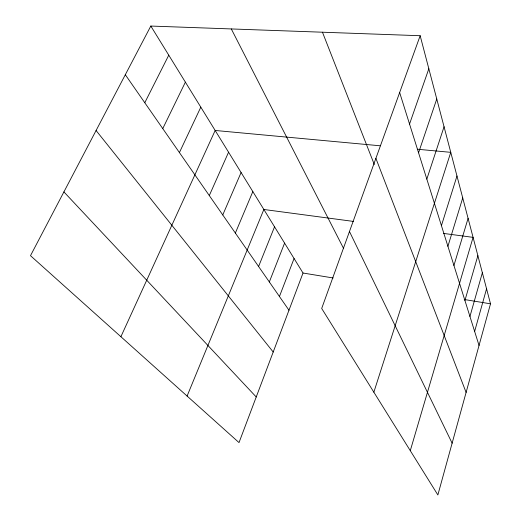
<?xml version="1.0" encoding="UTF-8"?>
<svg xmlns="http://www.w3.org/2000/svg" width="521" height="521" viewBox="0 0 521 521"><rect width="100%" height="100%" fill="white"/><g stroke="black" fill="none" stroke-linecap="round" stroke-linejoin="round"><path stroke-width="0.78" d="M420.167 35.721L490.508 303.815L437.868 494.95L321.691 308.471L420.167 35.721L150.816 26.05L30.492 255.681L239.015 442.589L303.02 273.024L150.816 26.05M474.638 331.434L486.568 288.777M469.942 316.468L482.361 272.757M464.921 300.474L477.874 255.655M410.281 450.665L473.075 237.361L443.371 233.401M453.934 265.482L468.086 218.338M447.917 246.303L462.733 197.934M441.43 225.639L456.976 175.994M373.85 392.189L450.763 152.334L417.288 149.227M426.823 179.107L444.055 126.746M418.558 152.783L436.767 98.983M409.539 124.05L428.835 68.759M279.438 296.501L294.072 258.501M269.331 281.952L284.59 243.125M258.592 266.498L274.541 226.817M187.098 396.058L263.86 209.481L353.349 221.405M235.355 233.063L252.828 191.585M222.76 214.939L241.086 172.536M209.299 195.57L228.563 152.204M120.898 336.716L215.166 130.465L380.213 145.789M179.413 152.568L200.806 107.17M162.76 128.602L185.385 82.142M144.779 102.728L168.765 55.18M303.02 273.024L333.166 277.973M464.218 299.497L490.508 303.815M63.907 191.904L256.234 396.976M96.079 130.511L273.206 352.014M125.314 74.718L288.979 310.223M231.304 28.942L343.684 248.654M349.474 231.526L452.124 443.202M322.46 32.211L374.306 164.538M375.895 158.338L466.106 392.43M399.653 92.549L479.04 345.462"/></g></svg>
